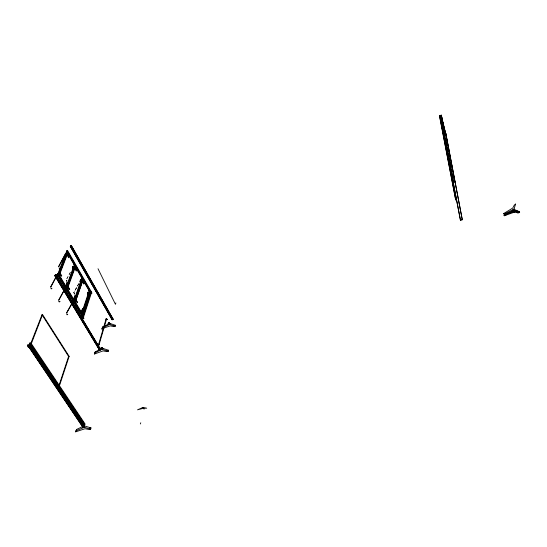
<?xml version="1.0" encoding="UTF-8"?>
<svg xmlns="http://www.w3.org/2000/svg" width="547" height="547" viewBox="0 0 547 547"><rect width="100%" height="100%" fill="white"/><g stroke="black" fill="none" stroke-linecap="round" stroke-linejoin="round"><path stroke-width="0.41" stroke-dasharray="2.73 2.05" d="M74.194 294.211C76.012 293.718 72.922 293.889 74.973 293.766M74.536 293.698L73.9 292.57L78.83 283.818M70.289 272.256L66.187 279.749L66.837 281.117L66.426 280.495M70.474 272.365L66.378 279.832L67.021 281.014M78.652 283.708L73.701 292.672M78.741 283.763L73.811 292.522L74.358 293.807L73.954 293.199M66.98 281.295L66.919 281.151M67.001 280.789L66.515 281.199L67.001 281.575M74.077 293.999L74.836 293.527M74.214 293.055L74.577 293.677M66.686 280.344L67.062 280.987"/><path stroke-width="0.82" d="M75.315 266.628C74.665 267.989 74.365 265.493 75.295 266.526M67.288 253.343C65.708 252.762 68.56 253.029 67.131 253.288M75.342 300.255C75.479 298.635 75.958 301.547 75.308 300.118M75.438 300.029C75.001 301.014 74.83 299.435 76.101 299.749L83.11 279.736M67.896 286.895C67.637 288.153 67.254 285.746 67.883 286.819M67.582 286.86C67.425 288.378 66.946 285.766 67.541 286.86M59.548 273.37C59.432 275.011 58.837 272.249 59.52 273.384M59.404 273.555L59.548 272.96L59.862 273.507M82.535 315.961L82.932 316.857M90.173 291.23L90.508 291.9L91.178 291.756L90.864 291.113L90.057 291.243L81.838 316.118L82.953 316.795L82.241 317L81.906 316.344M82.556 426.585L76.525 429.463L75.664 431.843L85.004 428.745L89.017 429.491L90.638 429.204L90.987 427.918L84.703 425.983L84.286 425.354L82.891 425.607M108.238 351.331L108.538 350.265L102.815 348.35L101.537 348.596L95.253 351.865L94.474 354.018L103.089 350.894L106.747 351.618L108.238 351.331L102.515 349.417L101.222 349.663L94.939 352.931L94.474 354.018M103.021 328.774L103.164 328.275L110.255 325.889L113.783 326.607L115.226 326.313L115.506 325.321L109.995 323.427L102.651 326.921L101.899 329L103.021 328.774L103.458 327.277M90.638 429.204L84.341 427.269L83.917 426.646L84.286 425.354M28.752 345.704L28.458 346.47L83.13 427.61L84.047 427.453L84.272 426.667L29.641 345.526M30.482 343.584L30.782 342.819L85.038 423.939L84.819 424.718L83.91 424.882L29.504 343.783L29.9 342.996L29.627 343.68L84.026 424.787L84.751 424.657L30.413 343.523M75.664 431.843L76.149 430.756L84.341 427.269L84.703 425.983M112.86 319.667L71.165 246.341L112.935 319.653L113.106 319.051L71.472 245.747L70.536 245.918L70.283 246.765L71.144 246.574L70.283 246.765M83.13 427.61L83.445 426.81M83.91 424.882L84.224 424.089M112.128 319.81L70.385 246.519L112.128 319.81L112.299 319.216L113.106 319.051M112.504 318.833L112.641 318.231L111.834 318.402M100.846 348.719L101.092 347.858L102.214 347.639L101.968 348.501L100.846 348.719L101.339 349.547L102.46 349.328L101.851 348.439L102.043 347.789L101.195 347.954L101.01 348.61L101.503 349.43L102.344 349.266L102.043 347.789M109.414 322.716L109.181 323.523L109.653 324.344L108.566 324.556L108.094 323.742L108.333 322.935L109.414 322.716L109.885 323.537L108.798 323.749L108.333 322.935M109.544 324.289L109.25 322.86L108.429 323.024L108.723 324.446L109.544 324.289L108.983 323.427M102.515 349.417L102.815 348.35M101.899 329L102.357 327.92L109.708 324.419L109.995 323.427M115.875 302.901L115.465 304.31L98.016 268.741M100.292 349.889L55.787 275.613L54.891 275.811L99.458 350.046L100.292 349.889L100.484 349.239L56.061 275.141L100.402 349.253L100.231 349.841L55.746 275.722L56.074 274.861M101.222 349.663L101.537 348.596M108.463 324.665L108.75 323.674M101.503 349.43L101.687 348.781L101.092 347.858M108.723 324.446L108.429 323.024M109.25 322.86L109.113 323.462L108.094 323.742M99.458 350.046L99.725 349.383L55.165 275.332L56.033 276.782M99.992 348.412L99.8 349.061L98.959 349.225M99.725 349.383L99.561 349.971L55.035 275.879L55.356 275.018M76.149 430.756L76.525 429.463M106.651 318.751L99.205 344.234L98.645 344.343L106.104 318.86L106.651 318.751L107.055 319.448L106.494 319.619L106.104 318.86M94.939 352.931L95.253 351.865M102.357 327.92L102.651 326.921M83.78 318.279C84.047 316.556 81.476 318.156 83.431 317.691L83.78 318.279L83.089 318.422L82.761 317.773L83.431 317.691M91.178 291.756L90.528 291.838L90.193 291.257M83.089 318.422L83.8 318.217M82.72 312.063L83.329 310.204L82.522 308.843L81.79 310.723L82.713 312.057L81.906 310.696L82.522 308.843M88.245 295.353L88.833 293.582L88.053 292.228L87.356 294.026L88.245 295.353L87.465 293.999L88.053 292.228M90.125 290.84L90.323 290.238M41.996 314.751L68.601 356.439L58.597 386.722L59.165 386.613L69.148 356.329L42.563 314.634L41.996 314.751L30.311 344.692M81.879 316.173L90.091 291.305L90.843 291.175M90.706 290.915L82.494 316.104L81.975 316.207L90.282 291.059L90.781 290.956L67.479 250.382M90.761 291.168L82.576 316.029L81.838 316.104M81.606 313.506L89.106 290.908L89.612 290.799L83.069 279.435L82.563 279.544L74.754 302.026L81.606 313.506L82.125 313.397L89.612 290.799M88.6 289.801L88.758 289.322L89.53 291.421L82.563 279.544M82.125 313.397L75.281 301.917L83.069 279.435M73.92 300.631L81.77 278.163L82.276 278.054L75.568 266.389L75.048 266.505L66.884 288.843L73.92 300.631L74.447 300.515L82.276 278.054M74.891 295.968L74.125 297.841L74.96 299.236L75.718 297.363L74.775 295.995L75.718 297.363M80.669 279.455L79.944 281.24L80.744 282.621L81.469 280.837L80.559 279.476L81.469 280.837M81.243 277.035L81.414 276.556L82.2 278.69L75.048 266.505M140.347 423.966L140.77 422.79M67.226 286.026L67.903 284.187L67.049 282.758L66.255 284.618L67.226 286.026L66.372 284.59L67.049 282.758M73.277 269.514L73.92 267.77L73.1 266.348L72.341 268.119L73.277 269.514L72.457 268.092L73.1 266.348M74.447 300.515L67.418 288.727L75.568 266.389M74.748 264.974L66.563 287.298L66.03 287.407L74.235 265.083L74.748 264.974L67.862 253.008L67.336 253.329M67.11 286.054L67.78 284.214L66.932 282.785M73.161 269.541L73.804 267.791L72.983 266.375M73.701 263.934L73.872 263.463L74.679 265.637L67.343 253.124L58.809 275.305L66.03 287.407M71.055 246.594L71.397 245.726L113.01 319.127M66.563 287.298L59.343 275.189L67.862 253.008M70.365 246.745L70.666 245.972M31.193 344.521L30.208 344.713L30.475 344.029M81.975 316.207L57.414 275.155L66.96 250.499L67.568 250.362L57.955 275.038L82.494 316.104M42.563 314.634L30.994 344.555L59.787 387.536M31.097 344.535L31.364 343.851M55.815 275.77L56.115 274.765L55.226 274.963L54.919 275.962L55.835 275.702M83.247 427.515L28.581 346.374L28.854 345.683M84.272 426.667L29.517 345.376L30.01 344.111L27.842 344.542L27.35 345.813L28.451 347.441L30.611 347.01L31.104 345.738L29.661 346.025M29.743 345.506L29.442 346.272L84.047 427.453M58.488 266.758L65.449 253.678M58.673 266.868L65.64 253.794M50.577 287.025L57.647 273.821M50.768 287.141L57.838 273.938M58.611 300.146L65.305 288.009M58.796 300.262L65.49 288.125M66.467 312.987L73.148 301.212M66.652 313.096L73.339 301.322M514.358 209.508L519.356 211.689L519.65 212.564L517.995 212.913L514.57 212.086L504.327 215.764L504.06 214.889L505.353 214.615L505.722 214.041L513.51 211.47M504.06 214.889L505.025 213.624L514.132 209.036L514.645 210.383L519.65 212.564M504.327 215.764L505.298 214.499L514.419 209.904M59.493 301.5C60.779 301.664 58.29 302.252 59.486 301.472M51.48 288.413L51.951 288.522L51.151 288.912L51.774 288.132L50.953 288.604L51.432 288.447M67.356 314.245L66.83 314.334L67.055 314.812L67.78 314.409L67.192 314.204M59.349 268.119C59.363 268.844 59.117 267.804 59.308 268.16M439.426 115.622L441.333 115.178L441.579 116.217L439.658 116.62L439.426 115.622L455.699 199.874L439.562 115.663M439.432 115.697L441.354 115.287M439.644 116.552L441.559 116.101L443.638 127.007M444.335 131.519L443.173 131.793L446.133 143.984M444.643 133.126L443.487 133.4L446.031 143.984M443.891 134.186L445.867 133.728L446.154 134.952L444.157 135.341L443.911 134.295L445.867 133.728M444.287 135.314L443.932 134.412L460.437 220.126L462.283 219.737L445.914 133.953L462.283 219.737M446.113 134.726L444.171 135.396M444.15 135.294L446.154 134.938M447.446 147.936L446.325 148.189L449.285 160.586M70.59 246L71.445 245.801M57.414 275.155L57.955 275.038M58.809 275.305L59.343 275.189M455.603 198.91L455.699 199.874M81.072 280.146L80.457 281.903M79.944 281.24L80.86 282.601M66.884 288.843L67.418 288.727M88.443 292.905L87.855 294.676M90.905 292.713L91.67 292.529L91.985 293.165L91.315 293.308L90.98 292.727M88.833 293.582L87.944 292.255M75.301 296.672L74.659 298.518M74.125 297.841L75.076 299.216M460.417 220.058L462.263 219.668M74.754 302.026L75.281 301.917M514.966 211.381L517.701 212.038L519.356 211.689M82.925 309.527L82.31 311.38M83.329 310.204L82.412 308.87M106.145 318.922L106.686 318.812M106.009 319.386L106.911 319.298M106.508 319.557L107.055 319.448M114.063 325.609L115.506 325.321M29.504 343.783L30.516 343.502M27.35 345.813L29.517 345.376M28.581 346.374L29.374 346.217L28.458 346.47M108.901 323.838L109.721 323.68M99.226 344.166L98.604 344.282L99.028 344.986L99.609 344.808L99.171 344.166M101.01 348.61L101.851 348.439M68.601 356.439L69.148 356.329M82.987 279.695L82.549 279.729M107.048 350.552L108.538 350.265M101.585 348.678L102.706 348.466L102.214 347.639M102.535 348.617L101.756 348.959M143.034 407.378L137.523 409.833L143.088 408.349L146.726 408.185L143.034 407.378L144.08 409.149M83.917 426.646L82.522 426.892L82.946 427.515L84.341 427.269M89.373 428.205L90.987 427.918M109.708 324.419L115.226 326.313M90.966 292.618L91.335 293.247M29.798 343.01L30.577 344.008M29.531 343.701L30.208 344.713M58.85 387.775L59.78 389.163M55.226 274.963L56.115 274.765M84.819 324.713L85.688 326.162M87 328.344L88.306 330.518M89.175 331.974L90.05 333.424M91.356 335.605L92.231 337.055M86.658 303.394L87.445 304.741M106.672 318.874L107.034 319.51M66.96 250.499L90.508 291.51M70.536 245.918L112.361 319.257M59.377 273.411L59.719 273.876L59.869 273.391M82.768 279.585C81.318 278.58 82.877 281.076 82.672 279.722M517.701 212.038L517.995 212.913M514.283 211.217L514.57 212.086M505.722 214.041L505.989 214.916M505.353 214.615L505.619 215.491M446.01 134.918L441.19 115.335L442.468 122.029M448.984 151.047L448.198 147.786L450.769 160.558M440.567 118.22L444.472 134.247M444.431 135.102L440.369 118.261L442.981 131.834L447.077 148.914M450.926 162.042L451.35 163.69M451.056 162.801L451.856 166.103M439.576 115.725L439.781 116.593M453.75 176.825L454.16 178.425M447.59 151.362L443.289 133.441L449.969 163.997M454.311 179.389L454.899 181.843L453.757 182.096L444.779 135.198L440.048 115.608L448.889 161.604L452.007 174.719M446.024 146.623L448.813 158.172M450.475 166.418L446.14 148.23L452.601 177.919M448.807 161.085L451.494 172.271M455.583 198.848L455.822 199.846M460.437 220.126L444.068 134.377M441.333 115.178L443.104 124.463M445.251 139.157L446.031 143.225M446.338 144.852L446.653 146.473M449.108 159.28L449.408 160.866M452.355 176.243L452.67 177.884M446.01 135.588L446.325 137.215M446.632 138.842L448.027 146.158M448.335 147.786L448.649 149.413M451.07 162.144L451.371 163.724M451.822 166.11L452.916 171.847M453.231 173.488L454.167 178.404M82.33 313.281L82.556 313.718L82.33 313.253M81.537 279.476L81.77 279.914L81.537 279.449M82.734 281.541L82.966 281.978L82.741 281.493M74.727 300.146L74.481 299.735L74.727 300.173M75.657 301.985L75.903 302.429L75.664 301.937M73.995 266.396L74.235 266.847L73.995 266.368M75.219 268.522L75.459 268.967L75.219 268.522M67.821 288.837L68.074 289.288L67.821 288.809M67.507 255.162L67.753 255.613L67.513 255.134M66.543 286.69L66.796 287.148L66.549 286.642M59.773 275.332L60.033 275.797L59.773 275.305M58.461 273.131L58.72 273.596L58.461 273.131M59.814 301.315L58.98 301.712L59.814 301.315M515.595 204.072L514.057 208.906L512.929 209.802L513.216 210.677L514.508 210.28L517.995 211.299C513.585 211.757 509.059 212.674 505.216 215.21L504.047 215.566L505.298 214.499L505.025 213.624L503.466 213.672L512.73 208.058L514.283 205.111L515.595 204.072M90.864 292.652L82.734 317.595L83.424 317.451L91.534 292.508L90.864 292.652M81.954 314.313L81.783 314.819L80.977 312.679L81.954 314.313M77.483 302.293L77.312 302.799L76.498 300.624L77.483 302.293M83.896 283.606L83.732 284.084L82.946 281.951L83.896 283.606M74.276 301.452L74.098 301.958L73.093 300.282L73.271 299.777L74.276 301.452M69.695 289.192L69.517 289.691L68.498 287.982L68.683 287.483L69.695 289.192M76.402 270.615L76.231 271.093L75.431 268.926L76.402 270.615M66.392 288.248L66.208 288.754L65.175 287.031L65.366 286.525L66.392 288.248M61.702 275.736L61.51 276.235L60.464 274.478L60.655 273.979L61.702 275.736M68.717 257.295L68.539 257.767L67.712 255.552L68.717 257.295M445.846 134.781L441.737 117.94L445.819 134.781"/></g></svg>
